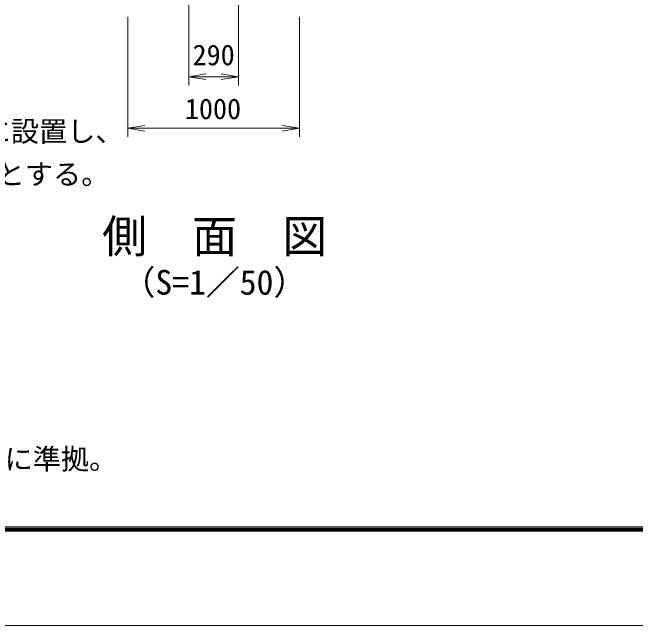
# Model space of a CAD drawing. Units: millimetres, scale not verified, with parts at other scales. Extents: x -10500 to 10500, y -7425 to 7425.
# Drawn here: x -4142 to -512, y -7425 to -3850 of the extents above; entities that cross this region are included whole.
import ezdxf
from ezdxf.enums import TextEntityAlignment as Align

# ---------------------------------------------------------------- set-up
doc = ezdxf.new("R2010")
doc.units = ezdxf.units.MM
doc.header["$LTSCALE"] = 30
for name, color, linetype, lineweight in [('0-0_D-TTL', 7, 'Continuous', 9), ('0-1_D-TTL-TXT', 7, 'Continuous', 9), ('0-8_D-STR-DIM', 7, 'Continuous', 9), ('0-9_0', 7, 'Continuous', 9)]:
    doc.layers.add(name, color=color, linetype=linetype, lineweight=lineweight)
doc.styles.add('ＭＳ ゴシック', font='')
doc.styles.get('ＭＳ ゴシック').set_extended_font_data('MS Gothic')

# ---------------------------------------------------------------- blocks, each defined once
blk = doc.blocks.new('_Open')
at = {"layer": '0-9_0'}
blk.add_line((-30, 5), (0, 0), dxfattribs=at)
blk.add_lwpolyline([(-30, -5), (0, 0), (-30, 0)], dxfattribs=at)

msp = doc.modelspace()

# ---------------------------------------------------------------- linework, layer by layer
at = {"layer": '0-0_D-TTL', "color": 2}
msp.add_lwpolyline([(-10500, 7425), (10500, 7425), (10500, -7425), (-10500, -7425)], close=True, dxfattribs=at)
at = {"layer": '0-0_D-TTL'}
for points in [[(-9825, 6875), (9825, 6875), (9825, -6875), (-9825, -6875)], [(-9818.75, 6868.75), (9818.75, 6868.75), (9818.75, -6868.75), (-9818.75, -6868.75)], [(-9812.5, 6862.5), (9812.5, 6862.5), (9812.5, -6862.5), (-9812.5, -6862.5)], [(-9806.25, 6856.25), (9806.25, 6856.25), (9806.25, -6856.25), (-9806.25, -6856.25)], [(-9800, 6850), (9800, 6850), (9800, -6850), (-9800, -6850)]]:
    msp.add_lwpolyline(points, close=True, dxfattribs=at)
at = {"layer": '0-8_D-STR-DIM'}
for p, q in [((-3115.52, -3555.05), (-3115.52, -4275.05)), ((-2825.52, -3555.05), (-2825.52, -4275.05)), ((-3470.52, -3875.05), (-3470.52, -4575.05)), ((-2470.52, -3875.05), (-2470.52, -4575.05)), ((-3015.52, -4225.05), (-2925.52, -4225.05)), ((-3370.52, -4525.05), (-2570.52, -4525.05))]:
    msp.add_line(p, q, dxfattribs=at)

# ---------------------------------------------------------------- block references
at = {"layer": '0-8_D-STR-DIM', "xscale": 3.333333, "yscale": 3.333333, "rotation": 180}
for p in [(-3115.52, -4225.05), (-3470.52, -4525.05)]:
    msp.add_blockref('_Open', p, dxfattribs=at)
at = {"layer": '0-8_D-STR-DIM', "xscale": 3.333333, "yscale": 3.333333}
for p in [(-2825.52, -4225.05), (-2470.52, -4525.05)]:
    msp.add_blockref('_Open', p, dxfattribs=at)

# ---------------------------------------------------------------- texts
at = {"layer": '0-1_D-TTL-TXT', "style": 'ＭＳ ゴシック'}
for s, height, p in [('（注記）ブレースは端部スパン、隅部両サイドスパンに設置し、', 120.3, (-8254.03, -4639.38)), ('\u3000\u3000\u3000\u3000中間部は隔本スパン毎（1スパンおき）に設置とする。', 120.3, (-8254.03, -4889.38)), ('側\u3000面\u3000図', 192.4, (-3620.27, -5309.08)), ('（S=1／50）', 144.3, (-3506.56, -5539.02)), ('（設計条件）風荷重：昭和57年改正 建築基準法・同施行令に基づく風圧力に準拠。', 120.3, (-9684.47, -6550.43))]:
    msp.add_text(s, height=height, dxfattribs=at).set_placement(p, align=Align.BOTTOM_LEFT)
at = {"layer": '0-8_D-STR-DIM', "style": 'ＭＳ ゴシック'}
for s, p in [('290', (-3093.02, -4194.03)), ('1000', (-3137.77, -4508.18))]:
    msp.add_text(s, height=120.3, dxfattribs=at).set_placement(p, align=Align.BOTTOM_LEFT)

doc.saveas('drawing.dxf')
